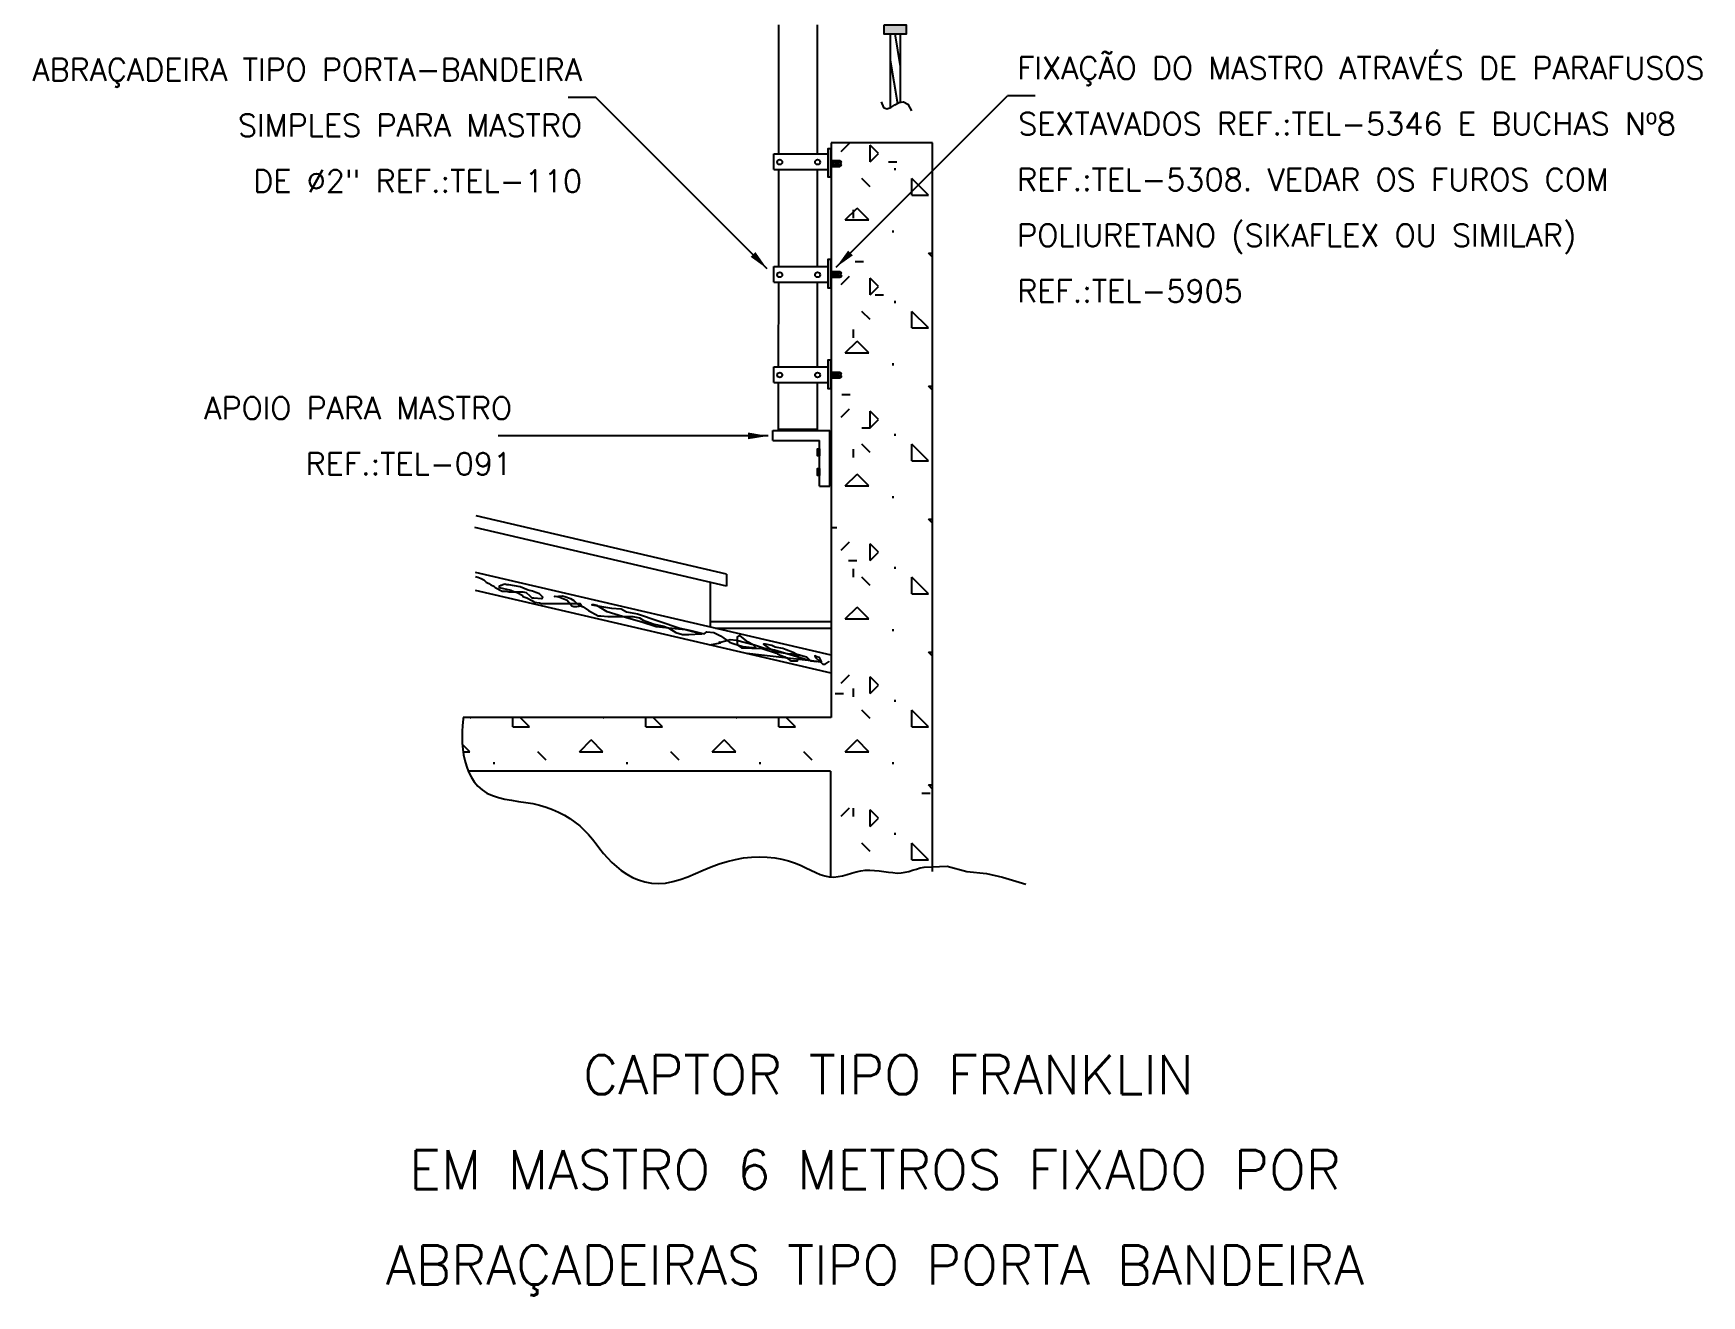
# Model space of a CAD drawing. Header units: millimetres. Extents: x -6158.1 to -6143.2, y -4738.5 to -4712.4.
# Drawn here: x -6158.12 to -6143.16, y -4738.49 to -4727.17 of the extents above; entities that cross this region are included whole.
import ezdxf
from ezdxf.enums import TextEntityAlignment as Align

# ---------------------------------------------------------------- set-up
doc = ezdxf.new("R2010")
doc.units = ezdxf.units.MM
doc.header["$LTSCALE"] = 10
doc.linetypes.add('DASHDOT', pattern=[1, 0.5, -0.25, 0, -0.25])
doc.layers.add('Termotécnica', color=7, linetype='Continuous')
doc.styles.add('r140', font='romans.shx')
doc.styles.add('r80', font='romans.shx')

# ---------------------------------------------------------------- blocks, each defined once
blk = doc.blocks.new('*X7')
at = {"color": 0}
for p, q in [((181.767, 175.738), (181.784, 175.755)), ((181.767, 175.72), (181.785, 175.738)), ((181.767, 175.703), (181.786, 175.722)), ((181.768, 175.757), (181.773, 175.762)), ((181.775, 175.693), (181.785, 175.703))]:
    blk.add_line(p, q, dxfattribs=at)

msp = doc.modelspace()

# ---------------------------------------------------------------- hatches: boundary and pattern name
at = {"layer": 'Termotécnica'}
h = msp.add_hatch(dxfattribs=at)
h.set_pattern_fill('CONCRE', color=1, scale=1.192396, style=0)
h.set_pattern_definition([(0, (-6168.1258, -4753.6592), (1.192396, 1.192396), [0.14905, -1.043347]), (90, (-6168.1258, -4753.6592), (-1.192396, 1.192396), [0.14905, -1.043347]), (135, (-6167.9768, -4753.6592), (-1.192396, 0), [0.21079, -1.475515]), (0, (-6167.9768, -4752.9885), (1.192396, 1.192396), [0.14905, -1.043347]), (45, (-6167.9022, -4753.063), (0, 1.192396), [0.105394, -1.58091]), (135, (-6167.9022, -4753.063), (-1.192396, 0), [0.105394, -1.58091]), (0, (-6167.5296, -4752.6904), (1.192396, 1.192396), [0.21079, -0.98161]), (45, (-6167.5296, -4752.6904), (0, 1.192396), [0.14905, -1.537254]), (135, (-6167.3188, -4752.6904), (-1.192396, 0), [0.14905, -1.537254]), (90, (-6167.306, -4753.3611), (-1.192396, 1.192396), [0.14905, -1.043347]), (45, (-6167.306, -4753.3611), (0, 1.192396), [0.105394, -1.58091]), (135, (-6167.2315, -4753.2866), (-1.192396, 0), [0.105394, -1.58091]), (0, (-6167.9768, -4753.3611), (1.192396, 1.192396), [0.074525, -0.99863]), (0, (-6167.0825, -4753.063), (1.192396, 1.192396), [0.074525, -0.99863]), (90, (-6167.4551, -4752.914), (-1.192396, 1.192396), [0.074525, -0.99863]), (135, (-6167.306, -4753.5847), (-1.192396, 0), [0.105394, -1.58091]), (135, (-6167.8277, -4752.7649), (-1.192396, 0), [0.105394, -1.58091]), (45, (-6167.5669, -4753.268), (0, 1.192396), [0.105394, -1.58091]), (90, (-6167.7159, -4753.5102), (-1.192396, 1.192396), [0.01863, -1.173765]), (90, (-6167.66, -4753.0071), (-1.192396, 1.192396), [0.01863, -1.173765]), (90, (-6167.1011, -4752.8022), (-1.192396, 1.192396), [0.01863, -1.173765]), (90, (-6167.0825, -4753.4357), (-1.192396, 1.192396), [0.01863, -1.173765])])
h.paths.add_polyline_path([(-6150.963, -4728.149), (-6150.963, -4728.334), (-6150.962, -4728.322), (-6150.956, -4728.325), (-6150.95, -4728.322), (-6150.941, -4728.325), (-6150.936, -4728.321), (-6150.928, -4728.325), (-6150.923, -4728.321), (-6150.917, -4728.325), (-6150.911, -4728.322), (-6150.902, -4728.325), (-6150.897, -4728.321), (-6150.89, -4728.325), (-6150.885, -4728.322), (-6150.877, -4728.328), (-6150.872, -4728.335), (-6150.877, -4728.341), (-6150.885, -4728.348), (-6150.89, -4728.345), (-6150.898, -4728.348), (-6150.902, -4728.344), (-6150.911, -4728.348), (-6150.916, -4728.344), (-6150.924, -4728.348), (-6150.929, -4728.344), (-6150.937, -4728.348), (-6150.941, -4728.345), (-6150.95, -4728.348), (-6150.956, -4728.344), (-6150.963, -4728.348), (-6150.963, -4729.329), (-6150.962, -4729.317), (-6150.956, -4729.319), (-6150.95, -4729.317), (-6150.941, -4729.319), (-6150.936, -4729.316), (-6150.928, -4729.319), (-6150.923, -4729.316), (-6150.917, -4729.32), (-6150.911, -4729.317), (-6150.902, -4729.32), (-6150.897, -4729.316), (-6150.89, -4729.32), (-6150.885, -4729.317), (-6150.877, -4729.323), (-6150.872, -4729.33), (-6150.877, -4729.336), (-6150.885, -4729.343), (-6150.89, -4729.34), (-6150.898, -4729.343), (-6150.902, -4729.339), (-6150.911, -4729.343), (-6150.916, -4729.338), (-6150.924, -4729.343), (-6150.929, -4729.339), (-6150.937, -4729.343), (-6150.941, -4729.34), (-6150.95, -4729.342), (-6150.956, -4729.339), (-6150.963, -4729.342), (-6150.963, -4730.232), (-6150.962, -4730.22), (-6150.956, -4730.223), (-6150.95, -4730.22), (-6150.941, -4730.223), (-6150.936, -4730.219), (-6150.928, -4730.223), (-6150.923, -4730.219), (-6150.917, -4730.223), (-6150.911, -4730.22), (-6150.902, -4730.223), (-6150.897, -4730.219), (-6150.89, -4730.223), (-6150.885, -4730.22), (-6150.877, -4730.226), (-6150.872, -4730.233), (-6150.877, -4730.239), (-6150.885, -4730.246), (-6150.89, -4730.243), (-6150.898, -4730.246), (-6150.902, -4730.242), (-6150.911, -4730.246), (-6150.916, -4730.242), (-6150.924, -4730.246), (-6150.929, -4730.242), (-6150.937, -4730.246), (-6150.941, -4730.243), (-6150.95, -4730.246), (-6150.956, -4730.242), (-6150.963, -4730.246), (-6150.963, -4733.304), (-6154.261, -4733.304), (-6154.263, -4733.32), (-6154.269, -4733.375), (-6154.272, -4733.429), (-6154.272, -4733.482), (-6154.27, -4733.535), (-6154.266, -4733.588), (-6154.258, -4733.64), (-6154.247, -4733.691), (-6154.232, -4733.742), (-6154.215, -4733.785), (-6150.969, -4733.785), (-6150.969, -4734.734), (-6150.939, -4734.735), (-6150.899, -4734.731), (-6150.859, -4734.723), (-6150.819, -4734.713), (-6150.779, -4734.701), (-6150.738, -4734.69), (-6150.697, -4734.681), (-6150.656, -4734.675), (-6150.614, -4734.674), (-6150.572, -4734.676), (-6150.53, -4734.68), (-6150.489, -4734.686), (-6150.448, -4734.691), (-6150.408, -4734.696), (-6150.37, -4734.699), (-6150.333, -4734.698), (-6150.298, -4734.693), (-6150.264, -4734.685), (-6150.231, -4734.675), (-6150.197, -4734.664), (-6150.163, -4734.654), (-6150.128, -4734.646), (-6150.053, -4734.643), (-6150.053, -4728.149)])

# ---------------------------------------------------------------- linework, layer by layer
at = {"layer": 'Termotécnica', "color": 3, "linetype": 'ByBlock', "ltscale": 5}
for p, q in [((-6151.434, -4727.09), (-6151.435, -4728.249)), ((-6151.088, -4727.09), (-6151.088, -4728.249)), ((-6151.435, -4728.389), (-6151.435, -4729.259)), ((-6151.088, -4728.389), (-6151.088, -4729.259)), ((-6151.435, -4729.399), (-6151.436, -4730.158)), ((-6151.088, -4729.399), (-6151.088, -4730.158)), ((-6151.436, -4730.298), (-6151.436, -4730.722)), ((-6151.088, -4730.298), (-6151.088, -4730.722))]:
    msp.add_line(p, q, dxfattribs=at)
at = {"layer": 'Termotécnica', "color": 2, "ltscale": 5}
for p, q in [((-6150.433, -4727.171), (-6150.433, -4727.835)), ((-6150.342, -4727.171), (-6150.342, -4727.786)), ((-6151.475, -4728.249), (-6150.993, -4728.249)), ((-6151.475, -4728.389), (-6151.475, -4728.249)), ((-6151.475, -4728.389), (-6150.993, -4728.389)), ((-6151.475, -4729.259), (-6150.993, -4729.259)), ((-6151.475, -4729.399), (-6151.475, -4729.259)), ((-6151.475, -4729.399), (-6150.993, -4729.399)), ((-6151.475, -4730.158), (-6150.993, -4730.158)), ((-6151.475, -4730.298), (-6151.475, -4730.158)), ((-6151.475, -4730.298), (-6150.993, -4730.298)), ((-6151.486, -4730.73), (-6150.975, -4730.73)), ((-6151.486, -4730.82), (-6151.486, -4730.73)), ((-6151.486, -4730.82), (-6151.065, -4730.82)), ((-6151.065, -4731.23), (-6151.065, -4730.82)), ((-6150.975, -4731.23), (-6150.975, -4730.73)), ((-6151.065, -4731.23), (-6150.975, -4731.23)), ((-6151.901, -4732.018), (-6154.145, -4731.495)), ((-6151.901, -4732.126), (-6154.157, -4731.601)), ((-6150.963, -4732.746), (-6154.151, -4732.004)), ((-6150.963, -4732.906), (-6154.151, -4732.164)), ((-6152.047, -4732.092), (-6152.047, -4732.493)), ((-6152.047, -4732.442), (-6150.963, -4732.442)), ((-6151.999, -4732.504), (-6150.963, -4732.504))]:
    msp.add_line(p, q, dxfattribs=at)
at = {"layer": 'Termotécnica', "color": 1, "ltscale": 5}
for p, q in [((-6150.39, -4727.171), (-6150.342, -4727.464)), ((-6150.432, -4727.409), (-6150.368, -4727.797)), ((-6150.962, -4728.321), (-6150.963, -4728.347)), ((-6150.956, -4728.344), (-6150.963, -4728.348)), ((-6150.963, -4728.354), (-6150.885, -4728.354)), ((-6150.963, -4728.361), (-6150.885, -4728.361)), ((-6150.962, -4728.309), (-6150.885, -4728.309)), ((-6150.962, -4728.315), (-6150.885, -4728.316)), ((-6150.962, -4728.318), (-6150.962, -4728.322)), ((-6150.962, -4728.322), (-6150.956, -4728.325)), ((-6150.956, -4728.325), (-6150.95, -4728.322)), ((-6150.95, -4728.348), (-6150.956, -4728.344)), ((-6150.95, -4728.322), (-6150.941, -4728.325)), ((-6150.941, -4728.345), (-6150.95, -4728.348)), ((-6150.941, -4728.325), (-6150.936, -4728.321)), ((-6150.937, -4728.348), (-6150.941, -4728.345)), ((-6150.929, -4728.344), (-6150.937, -4728.348)), ((-6150.936, -4728.321), (-6150.928, -4728.325)), ((-6150.924, -4728.348), (-6150.929, -4728.344)), ((-6150.928, -4728.325), (-6150.923, -4728.321)), ((-6150.916, -4728.344), (-6150.924, -4728.348)), ((-6150.923, -4728.321), (-6150.917, -4728.325)), ((-6150.917, -4728.325), (-6150.911, -4728.322)), ((-6150.911, -4728.348), (-6150.916, -4728.344)), ((-6150.911, -4728.322), (-6150.902, -4728.325)), ((-6150.902, -4728.344), (-6150.911, -4728.348)), ((-6150.902, -4728.325), (-6150.897, -4728.321)), ((-6150.898, -4728.348), (-6150.902, -4728.344)), ((-6150.89, -4728.345), (-6150.898, -4728.348)), ((-6150.897, -4728.321), (-6150.89, -4728.325)), ((-6150.89, -4728.325), (-6150.885, -4728.322)), ((-6150.885, -4728.348), (-6150.89, -4728.345)), ((-6150.885, -4728.322), (-6150.877, -4728.328)), ((-6150.877, -4728.341), (-6150.885, -4728.348)), ((-6150.872, -4728.335), (-6150.877, -4728.328)), ((-6150.872, -4728.335), (-6150.877, -4728.341)), ((-6150.962, -4729.316), (-6150.963, -4729.342)), ((-6150.962, -4729.304), (-6150.885, -4729.304)), ((-6150.962, -4729.31), (-6150.885, -4729.31)), ((-6150.962, -4729.313), (-6150.962, -4729.317)), ((-6150.962, -4729.317), (-6150.956, -4729.319)), ((-6150.956, -4729.319), (-6150.95, -4729.317)), ((-6150.95, -4729.317), (-6150.941, -4729.319)), ((-6150.941, -4729.319), (-6150.936, -4729.316)), ((-6150.936, -4729.316), (-6150.928, -4729.319)), ((-6150.928, -4729.319), (-6150.923, -4729.316)), ((-6150.923, -4729.316), (-6150.917, -4729.32)), ((-6150.917, -4729.32), (-6150.911, -4729.317)), ((-6150.911, -4729.317), (-6150.902, -4729.32)), ((-6150.902, -4729.32), (-6150.897, -4729.316)), ((-6150.897, -4729.316), (-6150.89, -4729.32)), ((-6150.89, -4729.32), (-6150.885, -4729.317)), ((-6150.885, -4729.317), (-6150.877, -4729.323)), ((-6150.877, -4729.336), (-6150.885, -4729.343)), ((-6150.872, -4729.33), (-6150.877, -4729.323)), ((-6150.872, -4729.33), (-6150.877, -4729.336)), ((-6150.956, -4729.339), (-6150.963, -4729.342)), ((-6150.963, -4729.349), (-6150.885, -4729.349)), ((-6150.963, -4729.355), (-6150.885, -4729.356)), ((-6150.95, -4729.342), (-6150.956, -4729.339)), ((-6150.941, -4729.34), (-6150.95, -4729.342)), ((-6150.937, -4729.343), (-6150.941, -4729.34)), ((-6150.929, -4729.339), (-6150.937, -4729.343)), ((-6150.924, -4729.343), (-6150.929, -4729.339)), ((-6150.916, -4729.338), (-6150.924, -4729.343)), ((-6150.911, -4729.343), (-6150.916, -4729.338)), ((-6150.902, -4729.339), (-6150.911, -4729.343)), ((-6150.898, -4729.343), (-6150.902, -4729.339)), ((-6150.89, -4729.34), (-6150.898, -4729.343)), ((-6150.885, -4729.343), (-6150.89, -4729.34)), ((-6150.962, -4730.219), (-6150.963, -4730.245)), ((-6150.962, -4730.207), (-6150.885, -4730.207)), ((-6150.962, -4730.213), (-6150.885, -4730.213)), ((-6150.962, -4730.216), (-6150.962, -4730.22)), ((-6150.962, -4730.22), (-6150.956, -4730.223)), ((-6150.956, -4730.223), (-6150.95, -4730.22)), ((-6150.95, -4730.22), (-6150.941, -4730.223)), ((-6150.941, -4730.223), (-6150.936, -4730.219)), ((-6150.936, -4730.219), (-6150.928, -4730.223)), ((-6150.928, -4730.223), (-6150.923, -4730.219)), ((-6150.923, -4730.219), (-6150.917, -4730.223)), ((-6150.917, -4730.223), (-6150.911, -4730.22)), ((-6150.911, -4730.22), (-6150.902, -4730.223)), ((-6150.902, -4730.223), (-6150.897, -4730.219)), ((-6150.897, -4730.219), (-6150.89, -4730.223)), ((-6150.89, -4730.223), (-6150.885, -4730.22)), ((-6150.885, -4730.22), (-6150.877, -4730.226)), ((-6150.872, -4730.233), (-6150.877, -4730.226)), ((-6150.872, -4730.233), (-6150.877, -4730.239)), ((-6150.956, -4730.242), (-6150.963, -4730.246)), ((-6150.963, -4730.252), (-6150.885, -4730.252)), ((-6150.963, -4730.259), (-6150.885, -4730.259)), ((-6150.95, -4730.246), (-6150.956, -4730.242)), ((-6150.941, -4730.243), (-6150.95, -4730.246)), ((-6150.937, -4730.246), (-6150.941, -4730.243)), ((-6150.929, -4730.242), (-6150.937, -4730.246)), ((-6150.924, -4730.246), (-6150.929, -4730.242)), ((-6150.916, -4730.242), (-6150.924, -4730.246)), ((-6150.911, -4730.246), (-6150.916, -4730.242)), ((-6150.902, -4730.242), (-6150.911, -4730.246)), ((-6150.898, -4730.246), (-6150.902, -4730.242)), ((-6150.89, -4730.243), (-6150.898, -4730.246)), ((-6150.885, -4730.246), (-6150.89, -4730.243)), ((-6150.877, -4730.239), (-6150.885, -4730.246))]:
    msp.add_line(p, q, dxfattribs=at)
at = {"layer": 'Termotécnica', "color": 2}
for p, q in [((-6153.071, -4727.743), (-6153.321, -4727.743)), ((-6151.536, -4729.279), (-6153.071, -4727.743)), ((-6150.917, -4729.265), (-6149.381, -4727.729)), ((-6149.131, -4727.729), (-6149.381, -4727.729)), ((-6153.698, -4730.779), (-6153.948, -4730.779)), ((-6151.526, -4730.779), (-6153.698, -4730.779))]:
    msp.add_line(p, q, dxfattribs=at)
at = {"layer": 'Termotécnica', "color": 4, "ltscale": 5}
for p, q in [((-6150.963, -4728.149), (-6150.963, -4733.304)), ((-6150.053, -4728.149), (-6150.963, -4728.149)), ((-6150.053, -4734.686), (-6150.053, -4728.149)), ((-6150.963, -4733.304), (-6154.261, -4733.304)), ((-6150.969, -4733.785), (-6154.215, -4733.785)), ((-6150.969, -4733.785), (-6150.969, -4734.734))]:
    msp.add_line(p, q, dxfattribs=at)
at = {"layer": 'Termotécnica', "color": 3, "ltscale": 5}
msp.add_line((-6151.088, -4730.722), (-6151.436, -4730.722), dxfattribs=at)
at = {"layer": 'Termotécnica', "color": 2, "linetype": 'DASHDOT', "ltscale": 5}
msp.add_line((-6151.901, -4732.018), (-6151.901, -4732.126), dxfattribs=at)
at = {"layer": 'Termotécnica', "color": 2, "ltscale": 5}
for points in [[(-6150.489, -4727.093), (-6150.489, -4727.171), (-6150.286, -4727.171), (-6150.286, -4727.093)], [(-6150.965, -4728.456), (-6150.965, -4728.203), (-6150.993, -4728.203), (-6150.993, -4728.456)], [(-6151.065, -4730.894), (-6151.065, -4730.957), (-6151.083, -4730.957), (-6151.083, -4730.894)], [(-6151.065, -4731.07), (-6151.065, -4731.133), (-6151.083, -4731.133), (-6151.083, -4731.07)]]:
    msp.add_lwpolyline(points, close=True, dxfattribs=at)
at = {"layer": 'Termotécnica', "color": 1}
msp.add_lwpolyline([(-6150.513, -4727.783), (-6150.491, -4727.833), (-6150.462, -4727.845), (-6150.428, -4727.833), (-6150.391, -4727.81), (-6150.352, -4727.788), (-6150.313, -4727.781), (-6150.275, -4727.802), (-6150.241, -4727.863)], dxfattribs=at)
at = {"layer": 'Termotécnica', "color": 2, "linetype": 'Continuous', "ltscale": 5}
for points in [[(-6150.965, -4729.451), (-6150.965, -4729.197), (-6150.993, -4729.197), (-6150.993, -4729.451)], [(-6150.965, -4730.354), (-6150.965, -4730.1), (-6150.993, -4730.1), (-6150.993, -4730.354)]]:
    msp.add_lwpolyline(points, close=True, dxfattribs=at)
at = {"layer": 'Termotécnica', "color": 1, "ltscale": 5}
for points in [[(-6154.151, -4732.039), (-6154.13, -4732.046), (-6154.099, -4732.058), (-6154.075, -4732.07), (-6154.056, -4732.089), (-6154.031, -4732.101), (-6154.013, -4732.114), (-6153.988, -4732.126), (-6153.975, -4732.139), (-6153.913, -4732.17), (-6153.876, -4732.17), (-6153.851, -4732.176), (-6153.802, -4732.176), (-6153.771, -4732.176), (-6153.727, -4732.176), (-6153.696, -4732.182), (-6153.665, -4732.213), (-6153.647, -4732.232), (-6153.628, -4732.232), (-6153.56, -4732.238), (-6153.553, -4732.238), (-6153.547, -4732.225), (-6153.578, -4732.194), (-6153.609, -4732.182), (-6153.64, -4732.17), (-6153.678, -4732.163), (-6153.752, -4732.132), (-6153.851, -4732.114), (-6153.87, -4732.114), (-6153.888, -4732.108), (-6153.907, -4732.114), (-6153.919, -4732.12), (-6153.926, -4732.12), (-6153.932, -4732.126), (-6153.938, -4732.126), (-6153.938, -4732.139), (-6153.833, -4732.163), (-6153.833, -4732.163), (-6153.802, -4732.176), (-6153.777, -4732.182), (-6153.733, -4732.207), (-6153.727, -4732.219), (-6153.69, -4732.232), (-6153.647, -4732.256), (-6153.622, -4732.269), (-6153.578, -4732.275), (-6153.56, -4732.281), (-6153.429, -4732.281), (-6153.423, -4732.281), (-6153.336, -4732.281), (-6153.274, -4732.281), (-6153.218, -4732.281), (-6153.212, -4732.281), (-6153.2, -4732.3), (-6153.2, -4732.306), (-6153.243, -4732.312), (-6153.268, -4732.312), (-6153.287, -4732.306), (-6153.33, -4732.256), (-6153.405, -4732.225), (-6153.436, -4732.219), (-6153.442, -4732.219), (-6153.374, -4732.213), (-6153.349, -4732.219), (-6153.299, -4732.238), (-6153.268, -4732.256), (-6153.243, -4732.281), (-6153.218, -4732.3), (-6153.187, -4732.312), (-6153.138, -4732.343), (-6153.051, -4732.393), (-6153.026, -4732.393), (-6152.964, -4732.399), (-6152.766, -4732.399), (-6152.741, -4732.399), (-6152.679, -4732.411), (-6152.648, -4732.43), (-6152.549, -4732.467), (-6152.462, -4732.486), (-6152.418, -4732.504), (-6152.356, -4732.542), (-6152.294, -4732.56), (-6152.238, -4732.56), (-6152.127, -4732.554), (-6152.12, -4732.554), (-6152.201, -4732.535), (-6152.269, -4732.517), (-6152.331, -4732.511), (-6152.53, -4732.492), (-6152.66, -4732.449), (-6152.797, -4732.411), (-6152.834, -4732.399), (-6152.97, -4732.356), (-6153.063, -4732.3), (-6153.088, -4732.294), (-6153.107, -4732.294), (-6152.933, -4732.325), (-6152.846, -4732.331), (-6152.797, -4732.356), (-6152.697, -4732.374), (-6152.319, -4732.504), (-6152.22, -4732.523), (-6152.102, -4732.554), (-6152.077, -4732.535), (-6152.015, -4732.542), (-6151.953, -4732.573), (-6151.872, -4732.628), (-6151.841, -4732.641), (-6151.754, -4732.666), (-6151.637, -4732.678), (-6151.661, -4732.653), (-6151.705, -4732.628), (-6151.779, -4732.573), (-6151.785, -4732.573), (-6151.804, -4732.585), (-6151.804, -4732.622), (-6151.804, -4732.653), (-6151.767, -4732.678), (-6151.581, -4732.684), (-6151.451, -4732.728), (-6151.444, -4732.734), (-6151.419, -4732.746), (-6151.376, -4732.759), (-6151.333, -4732.79), (-6151.32, -4732.796), (-6151.264, -4732.796), (-6151.252, -4732.765), (-6151.271, -4732.74), (-6151.302, -4732.721), (-6151.364, -4732.697), (-6151.395, -4732.684), (-6151.463, -4732.672), (-6151.494, -4732.659), (-6151.55, -4732.647), (-6151.562, -4732.647), (-6151.568, -4732.647), (-6151.562, -4732.653), (-6151.525, -4732.678), (-6151.451, -4732.715), (-6151.333, -4732.734), (-6151.314, -4732.734), (-6151.289, -4732.74), (-6151.277, -4732.74), (-6151.258, -4732.74), (-6151.184, -4732.759), (-6151.165, -4732.777), (-6151.147, -4732.796), (-6151.091, -4732.802), (-6151.692, -4732.734), (-6151.714, -4732.731)], [(-6152.049, -4732.653), (-6151.953, -4732.635), (-6151.965, -4732.628), (-6151.953, -4732.628), (-6151.91, -4732.616), (-6151.866, -4732.604), (-6151.81, -4732.61), (-6151.649, -4732.653), (-6151.568, -4732.678), (-6151.469, -4732.697), (-6151.24, -4732.765), (-6151.159, -4732.79), (-6151.078, -4732.802), (-6151.047, -4732.802), (-6151.066, -4732.765), (-6151.091, -4732.759), (-6151.109, -4732.752), (-6151.103, -4732.765), (-6151.035, -4732.827), (-6151.029, -4732.827), (-6151.016, -4732.827), (-6150.979, -4732.802), (-6150.979, -4732.802)]]:
    msp.add_lwpolyline(points, dxfattribs=at)
at = {"layer": 'Termotécnica', "color": 1, "linetype": 'Continuous', "ltscale": 5}
msp.add_lwpolyline([(-6154.261, -4733.304), (-6154.263, -4733.32), (-6154.269, -4733.375), (-6154.272, -4733.429), (-6154.272, -4733.482), (-6154.27, -4733.535), (-6154.266, -4733.588), (-6154.258, -4733.64), (-6154.247, -4733.691), (-6154.232, -4733.742), (-6154.213, -4733.791), (-6154.19, -4733.837), (-6154.162, -4733.881), (-6154.13, -4733.92), (-6154.092, -4733.954), (-6154.048, -4733.982), (-6153.999, -4734.005), (-6153.945, -4734.022), (-6153.887, -4734.036), (-6153.827, -4734.047), (-6153.764, -4734.057), (-6153.701, -4734.066), (-6153.638, -4734.077), (-6153.577, -4734.091), (-6153.517, -4734.108), (-6153.461, -4734.128), (-6153.406, -4734.152), (-6153.354, -4734.179), (-6153.305, -4734.209), (-6153.259, -4734.242), (-6153.216, -4734.277), (-6153.176, -4734.315), (-6153.138, -4734.355), (-6153.103, -4734.396), (-6153.069, -4734.438), (-6153.036, -4734.481), (-6153.002, -4734.523), (-6152.966, -4734.564), (-6152.929, -4734.604), (-6152.888, -4734.642), (-6152.844, -4734.678), (-6152.795, -4734.71), (-6152.744, -4734.738), (-6152.689, -4734.761), (-6152.632, -4734.778), (-6152.572, -4734.789), (-6152.51, -4734.793), (-6152.447, -4734.789), (-6152.382, -4734.776), (-6152.315, -4734.757), (-6152.248, -4734.732), (-6152.179, -4734.704), (-6152.109, -4734.674), (-6152.038, -4734.645), (-6151.967, -4734.618), (-6151.894, -4734.595), (-6151.821, -4734.577), (-6151.748, -4734.564), (-6151.676, -4734.557), (-6151.604, -4734.554), (-6151.535, -4734.557), (-6151.468, -4734.563), (-6151.404, -4734.575), (-6151.344, -4734.59), (-6151.289, -4734.608), (-6151.237, -4734.629), (-6151.189, -4734.652), (-6151.144, -4734.674), (-6151.1, -4734.694), (-6151.059, -4734.712), (-6151.019, -4734.725), (-6150.979, -4734.733), (-6150.939, -4734.735), (-6150.899, -4734.731), (-6150.859, -4734.723), (-6150.819, -4734.713), (-6150.779, -4734.701), (-6150.738, -4734.69), (-6150.697, -4734.681), (-6150.656, -4734.675), (-6150.614, -4734.674), (-6150.572, -4734.676), (-6150.53, -4734.68), (-6150.489, -4734.686), (-6150.448, -4734.691), (-6150.408, -4734.696), (-6150.37, -4734.699), (-6150.333, -4734.698), (-6150.298, -4734.693), (-6150.264, -4734.685), (-6150.231, -4734.675), (-6150.197, -4734.664), (-6150.163, -4734.654), (-6150.128, -4734.646), (-6149.921, -4734.639), (-6149.744, -4734.687), (-6149.568, -4734.703), (-6149.424, -4734.735), (-6149.216, -4734.799)], dxfattribs=at)
at = {"layer": 'Termotécnica', "color": 1, "ltscale": 5}
for centre in [(-6151.423, -4728.323), (-6151.083, -4728.323), (-6151.423, -4729.333), (-6151.083, -4729.333), (-6151.423, -4730.232), (-6151.083, -4730.232)]:
    msp.add_circle(centre, 0.0225, dxfattribs=at)
for centre, start, end in [((-6150.887, -4728.33), 19.0095, 83.2685), ((-6150.887, -4728.337), 19.0095, 83.2685), ((-6150.887, -4728.333), 276.5304, 340.7894), ((-6150.887, -4728.34), 276.5304, 340.7894), ((-6150.887, -4729.325), 19.0095, 83.2685), ((-6150.887, -4729.331), 19.0095, 83.2685), ((-6150.887, -4729.328), 276.5304, 340.7894), ((-6150.887, -4729.334), 276.5304, 340.7894), ((-6150.887, -4730.228), 19.0095, 83.2685), ((-6150.887, -4730.235), 19.0095, 83.2685), ((-6150.887, -4730.231), 276.5304, 340.7894), ((-6150.887, -4730.238), 276.5304, 340.7894)]:
    msp.add_arc(centre, 0.0213, start, end, dxfattribs=at)
at = {"layer": 'Termotécnica', "color": 2, "ltscale": 5}
msp.add_solid([(-6150.489, -4727.093), (-6150.286, -4727.093), (-6150.489, -4727.171), (-6150.286, -4727.171)], dxfattribs=at)
at = {"layer": 'Termotécnica', "color": 2}
for points in [[(-6151.641, -4729.129), (-6151.684, -4729.172), (-6151.536, -4729.279)], [(-6150.767, -4729.159), (-6150.81, -4729.117), (-6150.917, -4729.265)], [(-6151.706, -4730.748), (-6151.706, -4730.808), (-6151.526, -4730.779)]]:
    msp.add_solid(points, dxfattribs=at)

# ---------------------------------------------------------------- block references
at = {"layer": 'Termotécnica', "color": 1, "ltscale": 5, "xscale": -1.29604639532448, "yscale": 1.296046395324538, "zscale": 0.2592092790648989, "rotation": 89.89944295066981}
for p in [(-5922.754, -4493.144), (-5922.754, -4494.139), (-5922.754, -4495.042)]:
    msp.add_blockref('*X7', p, dxfattribs=at)

# ---------------------------------------------------------------- texts
at = {"layer": 'Termotécnica', "color": 2, "style": 'r80'}
for s, p in [('FIXAÇÃO DO MASTRO ATRAVÉS DE PARAFUSOS', (-6149.293, -4727.579)), ('SEXTAVADOS REF.:TEL-5346 E BUCHAS Nº8', (-6149.285, -4728.079)), ('REF.:TEL-5308. VEDAR OS FUROS COM', (-6149.294, -4728.579)), ('POLIURETANO (SIKAFLEX OU SIMILAR)', (-6149.294, -4729.079)), ('REF.:TEL-5905', (-6149.293, -4729.579))]:
    msp.add_text(s, height=0.2, dxfattribs=at).set_placement(p)
for s, p in [('ABRAÇADEIRA TIPO PORTA-BANDEIRA', (-6153.196, -4727.593)), ('SIMPLES PARA MASTRO', (-6153.196, -4728.093)), ('DE %%c2" REF.:TEL-110', (-6153.196, -4728.593)), ('APOIO PARA MASTRO', (-6153.823, -4730.629)), ('REF.:TEL-091', (-6153.823, -4731.129))]:
    msp.add_text(s, height=0.2, dxfattribs=at).set_placement(p, align=Align.RIGHT)
at = {"layer": 'Termotécnica', "color": 5, "style": 'r140'}
for s, p in [(' CAPTOR TIPO FRANKLIN', (-6150.568, -4736.789)), ('EM MASTRO 6 METROS FIXADO POR', (-6150.568, -4737.64)), ('ABRAÇADEIRAS TIPO PORTA BANDEIRA', (-6150.568, -4738.495))]:
    msp.add_text(s, height=0.35, dxfattribs=at).set_placement(p, align=Align.BOTTOM_CENTER)

doc.saveas('drawing.dxf')
